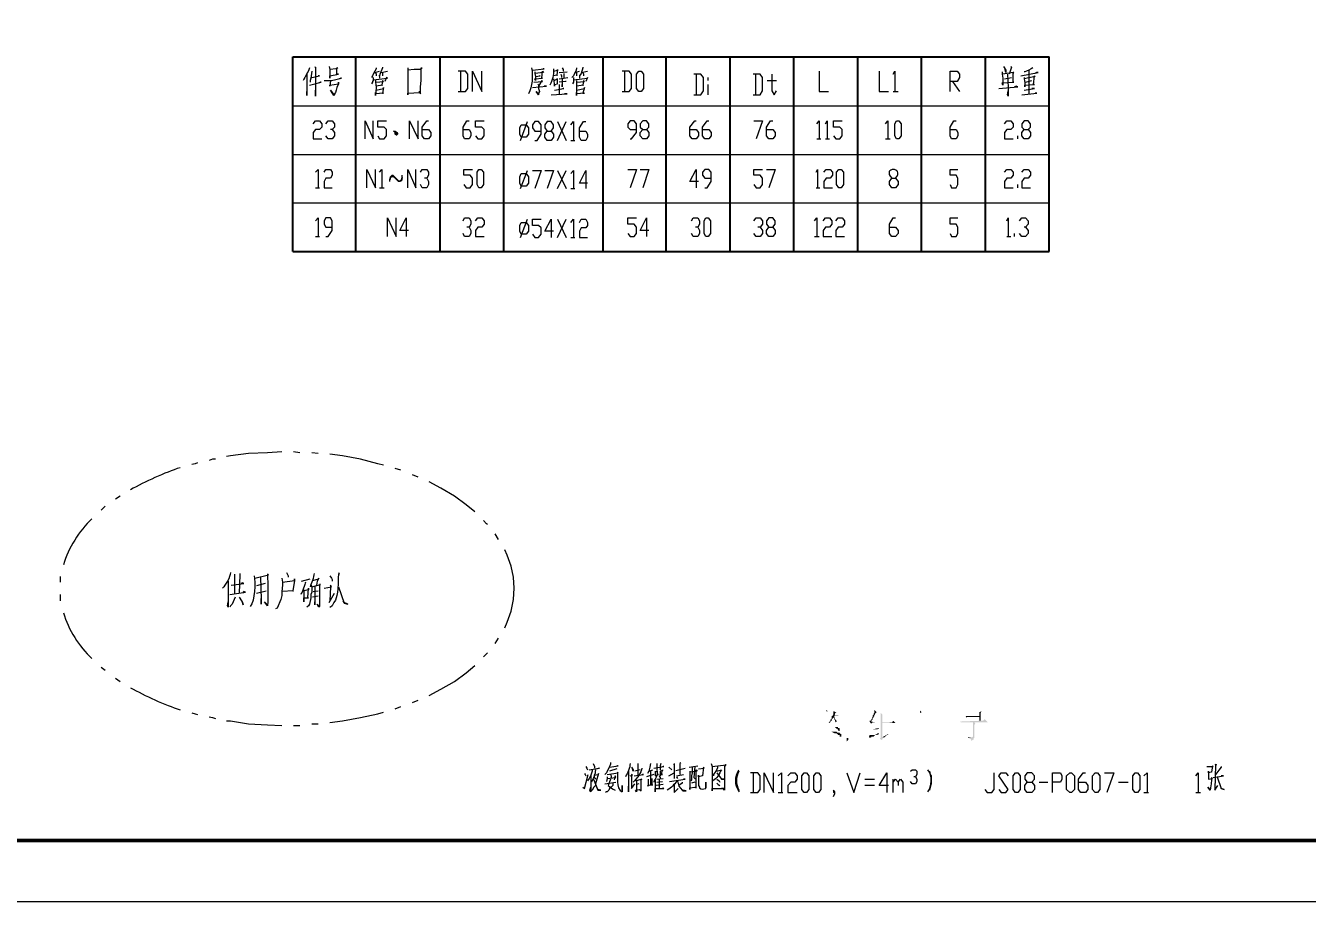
# Model space of a CAD drawing. Header units: millimetres. Extents: x -219 to 948, y -831 to -7.
# Drawn here: x 136.5 to 429.2, y -830.8 to -630.9 of the extents above; entities that cross this region are included whole.
import ezdxf

# ---------------------------------------------------------------- set-up
doc = ezdxf.new("R2010")
doc.units = ezdxf.units.MM
doc.layers.add('1', color=7, linetype='Continuous')

msp = doc.modelspace()

# ---------------------------------------------------------------- hatches: boundary and pattern name
h = msp.add_hatch(color=0)
h.dxf.hatch_style = 2
h.paths.add_polyline_path([(319.36, -787.11), (319.36, -787.47), (319.72, -787.47)])
h = msp.add_hatch(color=0)
h.dxf.hatch_style = 2
h.paths.add_polyline_path([(321.16, -787.47), (320.98, -787.47), (320.98, -787.83), (320.98, -788.01), (320.98, -788.19), (320.8, -788.37), (321.16, -788.37), (321.34, -788.19), (321.34, -788.01), (321.52, -787.83), (321.7, -787.83)])
h = msp.add_hatch(color=0)
h.dxf.hatch_style = 2
h.paths.add_polyline_path([(330.34, -787.11), (330.34, -787.47), (330.34, -787.83), (330.16, -788.01), (330.16, -788.19), (329.98, -788.37), (329.98, -788.55), (329.98, -788.73), (329.8, -788.91), (329.8, -789.09), (329.62, -789.27), (329.62, -789.45), (329.44, -789.63), (329.26, -789.63), (329.26, -789.81), (329.62, -789.81), (329.62, -789.63), (329.8, -789.45), (329.98, -789.27), (329.98, -788.91), (330.16, -788.91), (330.16, -788.73), (330.34, -788.55), (330.34, -788.37), (330.52, -788.19), (330.52, -788.01), (330.88, -787.65)])
h = msp.add_hatch(color=0)
h.dxf.hatch_style = 2
h.paths.add_polyline_path([(340.78, -787.29), (340.78, -787.65), (340.78, -787.83), (341.14, -787.65)])
h = msp.add_hatch(color=0)
h.dxf.hatch_style = 2
h.paths.add_polyline_path([(354.82, -787.47), (354.28, -787.65), (354.28, -788.55), (351.22, -788.55), (354.28, -788.73), (354.28, -789.63), (354.64, -789.63), (354.64, -787.83)])
h = msp.add_hatch(color=0)
h.dxf.hatch_style = 2
h.paths.add_polyline_path([(320.8, -788.37), (320.8, -788.55), (320.62, -788.55), (320.62, -788.73), (320.62, -788.91), (320.62, -789.09), (320.44, -789.27), (320.26, -789.45), (320.26, -789.63), (320.08, -789.81), (320.08, -789.99), (319.9, -789.99), (320.08, -790.17), (320.26, -789.99), (320.26, -789.81), (320.62, -789.63), (320.62, -789.45), (320.62, -789.27), (320.8, -789.09), (320.98, -788.91), (320.98, -788.73), (321.16, -788.73), (321.16, -788.55), (322.6, -788.55)])
h = msp.add_hatch(color=0)
h.dxf.hatch_style = 2
h.paths.add_polyline_path([(321.16, -788.73), (320.98, -788.73), (320.98, -788.91), (321.16, -788.91), (321.16, -789.27), (321.34, -789.45), (321.34, -789.63), (321.52, -789.99), (321.7, -789.81), (321.7, -789.63), (321.52, -789.45), (321.52, -789.27), (321.34, -789.27), (321.34, -789.09), (321.34, -788.91)])
h = msp.add_hatch(color=0)
h.dxf.hatch_style = 2
h.paths.add_polyline_path([(329.26, -789.81), (329.62, -790.35), (329.62, -790.17), (329.98, -789.99), (330.16, -789.99), (330.7, -789.99), (329.62, -789.81)])
h = msp.add_hatch(color=0)
h.dxf.hatch_style = 2
h.paths.add_polyline_path([(331.78, -787.83), (331.78, -788.01), (331.78, -788.55), (331.78, -793.23), (331.78, -793.59), (331.6, -793.59), (331.96, -794.13), (331.96, -793.95), (332.14, -793.95), (332.14, -793.77), (332.32, -793.59), (332.5, -793.59), (332.68, -793.41), (332.14, -793.41), (332.14, -790.17), (335.2, -790.17), (333.58, -789.99), (332.14, -789.99), (332.14, -788.19), (332.68, -788.19), (332.86, -788.19), (333.22, -788.19), (332.14, -788.19)])
h = msp.add_hatch(color=0)
h.dxf.hatch_style = 2
h.paths.add_polyline_path([(334.66, -789.63), (334.3, -789.99), (333.58, -789.99), (335.2, -790.17)])
h = msp.add_hatch(color=0)
h.dxf.hatch_style = 2
h.paths.add_polyline_path([(355.54, -789.27), (355.18, -789.63), (354.28, -789.63), (349.78, -789.81), (350.14, -789.99), (356.26, -789.99)])
h = msp.add_hatch(color=0)
h.dxf.hatch_style = 2
h.paths.add_polyline_path([(351.22, -788.55), (351.4, -788.91), (351.58, -788.73), (354.28, -788.73)])
h = msp.add_hatch(color=0)
h.dxf.hatch_style = 2
h.paths.add_polyline_path([(353.2, -789.99), (352.84, -789.99), (352.84, -791.79), (352.66, -791.79), (352.84, -791.79), (352.84, -793.23), (352.66, -793.41), (352.48, -793.41), (351.76, -793.59), (351.94, -793.59), (352.3, -793.77), (352.48, -793.95), (352.48, -794.13), (352.66, -794.31), (352.66, -794.13), (352.84, -793.95), (353.02, -793.95), (353.02, -793.77), (353.02, -793.59), (353.2, -793.59), (353.2, -790.53), (353.38, -790.35)])
h = msp.add_hatch(color=0)
h.dxf.hatch_style = 2
h.paths.add_polyline_path([(320.62, -792.15), (320.98, -792.33), (321.34, -792.51), (321.52, -792.51), (321.7, -792.51), (321.88, -792.69), (322.06, -792.69), (322.06, -792.87), (322.24, -792.87), (322.42, -792.87), (322.42, -793.05), (322.42, -793.23), (322.78, -793.23), (322.78, -792.69), (322.42, -792.51), (322.42, -792.33), (321.88, -792.33), (321.7, -792.15), (321.16, -792.15), (320.98, -792.15), (320.8, -792.15)])
h = msp.add_hatch(color=0)
h.dxf.hatch_style = 2
h.paths.add_polyline_path([(321.34, -791.07), (321.52, -791.25), (321.7, -791.43), (321.88, -791.43), (321.88, -791.61), (322.06, -791.61), (322.06, -791.79), (322.24, -791.97), (322.42, -791.97), (322.42, -791.79), (322.42, -791.43), (322.24, -791.25), (322.06, -791.25), (322.06, -791.07), (321.7, -791.07)])
h = msp.add_hatch(color=0)
h.dxf.hatch_style = 2
h.paths.add_polyline_path([(331.42, -792.51), (331.06, -792.51), (330.88, -792.69), (330.7, -792.69), (330.52, -792.87), (329.98, -792.87), (329.8, -792.87), (329.26, -792.87), (329.26, -793.05), (329.08, -793.05), (329.26, -793.59), (329.44, -793.59), (329.44, -793.41), (329.62, -793.41), (329.62, -793.23), (329.98, -793.23), (330.16, -793.23), (330.34, -793.05), (330.52, -792.87), (330.7, -792.87), (330.88, -792.87), (331.06, -792.87), (331.06, -792.69), (331.42, -792.69)])
h = msp.add_hatch(color=0)
h.dxf.hatch_style = 2
h.paths.add_polyline_path([(331.42, -791.25), (329.8, -791.61), (331.06, -791.61), (331.24, -791.43), (331.42, -791.43)])
h = msp.add_hatch(color=0)
h.dxf.hatch_style = 2
h.paths.add_polyline_path([(333.4, -792.69), (332.14, -793.41), (332.68, -793.41), (333.22, -792.87), (333.4, -792.87), (333.58, -792.69)])
h = msp.add_hatch(color=0)
h.dxf.hatch_style = 2
h.paths.add_polyline_path([(324.4, -793.59), (324.04, -793.59), (324.04, -794.31), (324.4, -793.95)])
h = msp.add_hatch(color=0)
h.dxf.hatch_style = 2
h.paths.add_polyline_path([(351.76, -793.41), (351.76, -793.59), (352.48, -793.41), (351.94, -793.41)])

# ---------------------------------------------------------------- linework, layer by layer
at = {"layer": '1', "color": 0, "lineweight": 5}
for points in [[(-218.84, -6.99), (-218.84, -830.85), (947.56, -830.85), (947.56, -6.99), (-218.84, -6.99)], [(202.54, -640.23), (202.72, -640.59), (202.72, -640.41), (202.72, -647.07), (202.72, -645.63)], [(205.78, -640.23), (205.96, -640.95), (205.96, -642.93), (205.96, -642.39), (207.94, -642.03), (207.58, -642.03), (207.58, -640.77), (207.58, -640.59), (207.76, -640.59), (207.4, -640.77), (205.96, -640.95)], [(216.58, -640.59), (216.58, -640.77), (216.22, -641.31), (215.86, -642.03), (215.68, -642.39), (215.5, -642.75)], [(218.02, -640.41), (218.02, -640.59), (217.48, -641.85), (217.3, -642.39)], [(223.78, -640.59), (223.78, -641.13), (223.78, -646.71), (223.78, -646.35), (226.48, -646.17), (226.3, -645.99), (226.66, -646.53), (226.66, -644.91), (226.84, -643.47), (226.84, -640.59), (227.02, -640.59), (226.66, -640.95), (225.22, -640.95), (225.22, -640.95), (223.78, -641.13)], [(252.22, -641.13), (254.92, -640.77), (254.74, -640.77), (254.56, -640.95)], [(257.08, -641.31), (257.98, -641.13), (257.98, -640.95), (257.8, -642.21), (257.98, -642.21), (256.9, -642.39)], [(259.06, -640.59), (259.24, -640.95), (259.24, -641.31)], [(262.3, -640.59), (262.3, -640.77), (262.12, -641.31), (261.76, -642.03), (261.58, -642.39), (261.22, -642.75)], [(263.74, -640.41), (263.74, -640.59), (263.38, -641.85), (263.02, -642.39)], [(359.86, -640.23), (360.4, -641.13), (360.4, -641.67), (360.22, -640.95)], [(361.48, -640.23), (361.66, -640.41), (361.66, -640.41), (361.12, -642.03)], [(366.52, -640.59), (366.16, -640.77), (365.62, -641.13), (365.08, -641.31), (364.72, -641.49), (364.54, -641.49)], [(365.62, -641.13), (365.62, -646.53)], [(200.74, -642.03), (200.74, -646.89), (200.74, -645.99)], [(201.28, -644.55), (203.98, -643.83), (203.8, -643.83), (203.44, -644.01)], [(201.82, -641.31), (201.64, -642.93), (201.46, -643.47), (201.46, -643.83)], [(201.82, -642.75), (203.62, -642.39), (203.44, -642.39), (203.26, -642.39)], [(204.7, -643.47), (205.42, -643.47), (206.32, -643.47), (208.66, -642.93), (208.48, -642.93), (208.12, -643.11)], [(206.14, -643.47), (205.96, -644.73), (205.96, -644.55), (207.94, -644.19), (207.94, -643.83), (207.94, -644.19), (207.58, -645.09), (207.4, -645.63), (207.22, -646.17), (207.04, -646.53), (207.04, -646.71), (206.86, -646.89), (206.14, -645.63), (206.86, -646.71)], [(215.86, -642.75), (215.86, -643.47), (215.68, -643.65), (215.68, -643.83), (215.5, -644.19)], [(215.86, -643.29), (219.1, -642.93), (218.92, -642.75), (218.56, -643.65)], [(216.22, -641.67), (217.3, -641.31)], [(216.4, -641.67), (216.58, -642.03), (216.58, -642.39)], [(216.4, -643.47), (216.4, -643.83), (216.58, -645.09), (216.4, -646.89), (216.4, -646.17)], [(216.58, -643.83), (218.2, -643.65), (218.02, -643.47), (217.84, -644.55), (218.02, -644.55), (216.58, -644.73)], [(217.12, -642.21), (217.3, -642.57), (217.3, -642.93)], [(217.66, -641.67), (219.1, -641.31)], [(218.02, -641.67), (218.02, -642.03), (218.02, -642.39)], [(235.3, -645.99), (236.92, -645.99), (237.46, -645.27), (237.46, -642.03), (236.92, -641.31), (235.3, -641.31)], [(235.84, -641.31), (235.84, -645.99)], [(238.54, -645.99), (238.54, -641.31), (240.7, -645.99), (240.7, -641.31)], [(252.58, -643.83), (254.56, -643.65), (254.38, -643.47), (253.66, -644.73)], [(252.76, -641.49), (252.76, -641.85), (252.94, -642.57), (252.94, -643.47), (252.76, -643.11), (254.56, -642.93), (254.38, -642.93), (254.56, -641.31), (254.74, -641.67), (252.76, -641.85)], [(252.94, -642.57), (254.02, -642.39), (254.02, -642.39), (253.84, -642.39)], [(257.08, -643.11), (257.26, -644.73), (257.26, -644.37), (257.98, -644.19), (257.98, -644.19), (257.98, -643.11), (257.98, -643.11), (257.26, -643.47)], [(258.34, -641.67), (260.14, -641.49)], [(258.34, -643.11), (260.32, -642.75)], [(259.96, -643.65), (259.78, -643.65), (258.34, -643.83)], [(258.7, -642.03), (258.88, -642.39), (258.88, -642.75)], [(259.06, -642.93), (259.06, -644.91), (259.06, -644.37)], [(259.42, -641.85), (259.42, -642.75)], [(261.58, -642.75), (261.58, -643.47), (261.58, -643.65), (261.58, -643.83), (261.4, -644.19)], [(261.58, -643.29), (264.82, -642.93), (264.82, -642.75), (264.46, -643.65)], [(261.94, -641.67), (263.02, -641.31)], [(262.3, -641.67), (262.3, -642.03), (262.3, -642.39)], [(262.3, -643.47), (262.3, -643.83), (262.3, -645.09), (262.3, -646.89), (262.3, -646.17)], [(262.3, -643.83), (264.1, -643.65), (263.92, -643.47), (263.74, -644.55), (263.92, -644.55), (262.3, -644.73)], [(263.02, -642.21), (263.02, -642.57), (263.02, -642.93)], [(263.38, -641.67), (264.82, -641.31)], [(263.74, -641.67), (263.92, -642.03), (263.92, -642.39)], [(272.74, -645.99), (274.36, -645.99), (274.9, -645.27), (274.9, -642.03), (274.36, -641.31), (272.74, -641.31)], [(273.28, -641.31), (273.28, -645.99)], [(276.52, -645.99), (275.98, -645.27), (275.98, -642.03), (276.52, -641.31), (277.06, -641.31), (277.6, -642.03), (277.6, -645.27), (277.06, -645.99), (276.52, -645.99)], [(289.12, -646.71), (290.74, -646.71), (291.28, -645.81), (291.28, -642.75), (290.74, -642.03), (289.12, -642.03)], [(289.66, -642.03), (289.66, -646.71)], [(292.36, -643.47), (292.36, -642.75)], [(302.62, -646.71), (304.24, -646.71), (304.78, -645.81), (304.78, -642.75), (304.24, -642.03), (302.62, -642.03)], [(303.16, -642.03), (303.16, -646.71)], [(305.86, -643.47), (308.02, -643.47)], [(306.94, -642.03), (306.94, -645.81), (307.48, -646.71), (308.02, -645.81)], [(317.74, -641.31), (317.74, -645.99), (319.9, -645.99)], [(331.42, -641.31), (331.42, -645.99), (333.58, -645.99)], [(334.66, -642.03), (335.02, -641.31), (335.02, -645.99)], [(347.62, -645.99), (347.62, -641.31), (349.24, -641.31), (349.78, -642.03), (349.78, -642.75), (349.24, -643.65), (347.62, -643.65)], [(348.16, -643.65), (349.78, -645.99)], [(359.5, -641.49), (359.5, -642.03), (359.68, -642.93), (359.68, -644.55), (359.5, -644.01), (362.2, -643.83), (362.02, -643.83), (362.02, -641.85), (362.2, -641.67), (362.02, -641.67), (362.02, -641.67), (359.68, -642.03)], [(360.04, -643.11), (361.66, -642.75)], [(360.76, -642.03), (360.94, -645.09), (360.94, -647.07), (360.76, -646.71), (360.94, -645.81)], [(363.82, -642.39), (367.78, -641.67), (367.42, -641.67), (367.06, -641.85)], [(364.54, -642.75), (364.54, -643.11), (364.72, -644.01), (364.72, -644.91), (364.72, -644.55), (366.88, -644.37), (366.7, -644.37), (366.88, -642.39), (367.06, -642.57), (364.54, -643.11)], [(364.9, -643.83), (366.34, -643.47)], [(216.58, -645.63), (218.2, -645.27), (218.2, -645.09), (218.02, -646.35), (218.2, -646.35), (216.4, -646.53)], [(252.22, -645.09), (255.46, -644.73), (254.92, -644.73)], [(253.48, -644.19), (253.66, -644.55), (253.66, -645.27), (253.84, -645.99), (253.66, -646.35), (253.66, -646.71), (253.12, -645.99), (253.66, -646.71)], [(256.54, -646.71), (260.14, -646.53), (259.6, -646.53)], [(257.26, -645.63), (259.42, -645.27), (259.24, -645.27), (258.88, -645.45)], [(258.34, -644.37), (258.34, -646.71)], [(262.3, -645.63), (264.1, -645.27), (264.1, -645.09), (263.74, -646.35), (264.1, -646.35), (262.3, -646.53)], [(292.36, -646.71), (292.36, -644.37)], [(334.66, -645.99), (335.74, -645.99)], [(358.78, -645.27), (363.1, -644.91), (362.74, -644.73), (362.38, -644.91)], [(364, -646.71), (367.42, -646.35), (367.06, -646.35)], [(364.54, -645.63), (366.88, -645.27), (366.7, -645.27), (366.34, -645.27)], [(197.5, -649.23), (370.3, -649.23)], [(202.18, -653.37), (202.72, -652.65), (203.62, -652.65), (204.16, -653.37), (204.16, -654.09), (203.62, -654.63), (202.72, -654.63), (202.18, -655.35), (202.18, -656.79), (204.16, -656.79)], [(205.06, -653.37), (205.6, -652.65), (206.5, -652.65), (207.04, -653.37), (207.04, -654.09), (206.5, -654.63), (206.14, -654.63)], [(214.06, -656.79), (214.06, -652.65), (215.86, -656.79), (215.86, -652.65)], [(216.94, -656.07), (217.3, -656.79), (218.38, -656.79), (218.92, -656.07), (218.92, -654.63), (218.38, -654.09), (216.94, -654.09), (216.94, -652.65), (218.92, -652.65)], [(224.14, -656.79), (224.14, -652.65), (226.12, -656.79), (226.12, -652.65)], [(227.02, -654.63), (228.46, -654.63), (229, -655.35), (229, -656.07), (228.46, -656.79), (227.56, -656.79), (227.02, -656.07), (227.02, -654.09), (228.1, -652.65), (228.46, -652.65)], [(236.38, -654.63), (237.82, -654.63), (238.18, -655.35), (238.18, -656.07), (237.82, -656.79), (236.74, -656.79), (236.38, -656.07), (236.38, -654.09), (237.28, -652.65), (237.82, -652.65)], [(239.26, -656.07), (239.8, -656.79), (240.7, -656.79), (241.24, -656.07), (241.24, -654.63), (240.7, -654.09), (239.26, -654.09), (239.26, -652.65), (241.24, -652.65)], [(249.52, -657.15), (251.14, -652.83)], [(252.76, -657.15), (253.3, -657.15), (254.2, -655.71), (254.2, -653.55), (253.66, -652.83), (252.76, -652.83), (252.22, -653.55), (252.22, -654.27), (252.76, -654.99), (254.2, -654.99)], [(255.64, -657.15), (255.1, -656.43), (255.1, -655.71), (255.64, -654.99), (256.54, -654.99), (257.08, -654.27), (257.08, -653.55), (256.54, -652.83), (255.64, -652.83), (255.1, -653.55), (255.1, -654.27), (255.64, -654.99)], [(257.98, -657.15), (259.96, -652.83)], [(257.98, -652.83), (259.96, -657.15)], [(261.04, -653.55), (261.58, -652.83), (261.58, -657.15)], [(263.02, -654.99), (264.46, -654.99), (264.82, -655.71), (264.82, -656.43), (264.46, -657.15), (263.38, -657.15), (263.02, -656.43), (263.02, -654.27), (263.92, -652.83), (264.46, -652.83)], [(274.54, -656.79), (274.9, -656.79), (275.98, -655.35), (275.98, -653.37), (275.44, -652.65), (274.54, -652.65), (274, -653.37), (274, -654.09), (274.54, -654.63), (275.98, -654.63)], [(277.42, -656.79), (276.88, -656.07), (276.88, -655.35), (277.42, -654.63), (278.32, -654.63), (278.86, -654.09), (278.86, -653.37), (278.32, -652.65), (277.42, -652.65), (276.88, -653.37), (276.88, -654.09), (277.42, -654.63)], [(288.22, -654.63), (289.66, -654.63), (290.2, -655.35), (290.2, -656.07), (289.66, -656.79), (288.76, -656.79), (288.22, -656.07), (288.22, -654.09), (289.3, -652.65), (289.66, -652.65)], [(291.1, -654.63), (292.54, -654.63), (293.08, -655.35), (293.08, -656.07), (292.54, -656.79), (291.64, -656.79), (291.1, -656.07), (291.1, -654.09), (292.18, -652.65), (292.54, -652.65)], [(302.8, -652.65), (304.78, -652.65), (303.34, -656.79)], [(305.68, -654.63), (307.12, -654.63), (307.66, -655.35), (307.66, -656.07), (307.12, -656.79), (306.22, -656.79), (305.68, -656.07), (305.68, -654.09), (306.58, -652.65), (307.12, -652.65)], [(317.2, -653.37), (317.74, -652.65), (317.74, -656.79)], [(319.18, -653.37), (319.54, -652.65), (319.54, -656.79)], [(320.98, -656.07), (321.52, -656.79), (322.42, -656.79), (322.96, -656.07), (322.96, -654.63), (322.42, -654.09), (320.98, -654.09), (320.98, -652.65), (322.96, -652.65)], [(332.86, -653.37), (333.4, -652.65), (333.4, -656.79)], [(335.38, -656.79), (335.02, -656.07), (335.02, -653.37), (335.38, -652.65), (335.92, -652.65), (336.46, -653.37), (336.46, -656.07), (335.92, -656.79), (335.38, -656.79)], [(347.62, -654.63), (349.06, -654.63), (349.42, -655.35), (349.42, -656.07), (349.06, -656.79), (347.98, -656.79), (347.62, -656.07), (347.62, -654.09), (348.52, -652.65), (349.06, -652.65)], [(360.04, -653.37), (360.58, -652.65), (361.48, -652.65), (362.02, -653.37), (362.02, -654.09), (361.48, -654.63), (360.58, -654.63), (360.04, -655.35), (360.04, -656.79), (362.02, -656.79)], [(364.54, -656.79), (364, -656.07), (364, -655.35), (364.54, -654.63), (365.44, -654.63), (365.98, -654.09), (365.98, -653.37), (365.44, -652.65), (364.54, -652.65), (364, -653.37), (364, -654.09), (364.54, -654.63)], [(206.5, -654.63), (207.04, -655.35), (207.04, -656.07), (206.5, -656.79), (205.6, -656.79), (205.06, -656.07)], [(220.54, -654.99), (220.9, -654.99), (221.08, -655.17), (221.26, -655.35), (221.26, -655.35), (221.26, -655.35), (221.44, -655.53), (221.44, -655.71), (221.26, -655.89), (221.08, -655.89), (220.9, -655.71), (220.9, -655.53), (220.9, -655.35), (220.72, -655.17), (220.54, -654.99), (220.54, -654.99)], [(220.54, -654.99), (220.9, -654.99)], [(220.72, -655.17), (220.72, -654.99)], [(220.9, -655.17), (220.72, -655.17), (221.08, -655.17)], [(220.9, -654.99), (220.9, -655.35)], [(220.9, -655.71), (220.9, -655.17), (220.9, -655.35)], [(220.9, -655.35), (220.9, -655.17)], [(221.26, -655.35), (220.9, -655.35), (221.26, -655.35)], [(221.26, -655.35), (220.9, -655.35)], [(220.9, -655.53), (221.44, -655.53)], [(221.44, -655.71), (220.9, -655.71), (221.26, -655.71)], [(221.26, -655.71), (220.9, -655.71)], [(221.08, -655.89), (221.08, -655.17), (221.08, -655.89)], [(221.26, -655.35), (221.26, -655.71)], [(221.26, -655.89), (221.26, -655.35)], [(221.26, -655.35), (221.26, -655.89)], [(249.7, -656.43), (249.34, -655.71), (249.34, -654.27), (249.7, -653.55), (250.78, -653.55), (251.32, -654.27), (251.32, -655.71), (250.78, -656.43), (249.7, -656.43)], [(256.54, -654.99), (257.08, -655.71), (257.08, -656.43), (256.54, -657.15), (255.64, -657.15)], [(278.32, -654.63), (278.86, -655.35), (278.86, -656.07), (278.32, -656.79), (277.42, -656.79)], [(365.44, -654.63), (365.98, -655.35), (365.98, -656.07), (365.44, -656.79), (364.54, -656.79)], [(221.08, -655.89), (221.26, -655.89)], [(261.04, -657.15), (261.94, -657.15)], [(317.2, -656.79), (318.1, -656.79)], [(319.18, -656.79), (320.08, -656.79)], [(332.86, -656.79), (333.94, -656.79)], [(363.1, -656.79), (363.1, -656.07)], [(197.5, -660.39), (370.3, -660.39)], [(202.72, -664.35), (203.26, -663.81), (203.26, -667.95)], [(204.7, -664.35), (205.06, -663.81), (206.14, -663.81), (206.5, -664.35), (206.5, -665.07), (206.14, -665.79), (205.06, -665.79), (204.7, -666.51), (204.7, -667.95), (206.5, -667.95)], [(214.42, -667.95), (214.42, -663.81), (216.4, -667.95), (216.4, -663.81)], [(217.3, -664.35), (217.84, -663.81), (217.84, -667.95)], [(223.78, -667.95), (223.78, -663.81), (225.58, -667.95), (225.58, -663.81)], [(226.66, -664.35), (227.02, -663.81), (228.1, -663.81), (228.46, -664.35), (228.46, -665.07), (228.1, -665.79), (227.56, -665.79)], [(236.56, -667.23), (237.1, -667.95), (238, -667.95), (238.54, -667.23), (238.54, -665.79), (238, -665.07), (236.56, -665.07), (236.56, -663.81), (238.54, -663.81)], [(239.98, -667.95), (239.62, -667.23), (239.62, -664.35), (239.98, -663.81), (240.52, -663.81), (241.06, -664.35), (241.06, -667.23), (240.52, -667.95), (239.98, -667.95)], [(249.52, -668.13), (251.14, -663.99)], [(252.22, -663.99), (254.2, -663.99), (252.76, -668.13)], [(255.1, -663.99), (257.08, -663.99), (255.64, -668.13)], [(257.98, -668.13), (259.96, -663.99)], [(257.98, -663.99), (259.96, -668.13)], [(261.04, -664.71), (261.58, -663.99), (261.58, -668.13)], [(264.82, -666.87), (263.02, -666.87), (264.46, -663.99), (264.46, -668.13)], [(274, -663.81), (275.98, -663.81), (274.54, -667.95)], [(276.88, -663.81), (278.86, -663.81), (277.42, -667.95)], [(290.2, -666.51), (288.22, -666.51), (289.66, -663.81), (289.66, -667.95)], [(291.64, -667.95), (292.18, -667.95), (293.08, -666.51), (293.08, -664.35), (292.54, -663.81), (291.64, -663.81), (291.1, -664.35), (291.1, -665.07), (291.64, -665.79), (293.08, -665.79)], [(302.8, -667.23), (303.34, -667.95), (304.24, -667.95), (304.78, -667.23), (304.78, -665.79), (304.24, -665.07), (302.8, -665.07), (302.8, -663.81), (304.78, -663.81)], [(305.68, -663.81), (307.66, -663.81), (306.22, -667.95)], [(317.02, -664.35), (317.38, -663.81), (317.38, -667.95)], [(318.82, -664.35), (319.36, -663.81), (320.26, -663.81), (320.8, -664.35), (320.8, -665.07), (320.26, -665.79), (319.36, -665.79), (318.82, -666.51), (318.82, -667.95), (320.8, -667.95)], [(322.24, -667.95), (321.7, -667.23), (321.7, -664.35), (322.24, -663.81), (322.78, -663.81), (323.32, -664.35), (323.32, -667.23), (322.78, -667.95), (322.24, -667.95)], [(347.62, -667.23), (347.98, -667.95), (349.06, -667.95), (349.42, -667.23), (349.42, -665.79), (349.06, -665.07), (347.62, -665.07), (347.62, -663.81), (349.42, -663.81)], [(360.04, -664.35), (360.58, -663.81), (361.48, -663.81), (362.02, -664.35), (362.02, -665.07), (361.48, -665.79), (360.58, -665.79), (360.04, -666.51), (360.04, -667.95), (362.02, -667.95)], [(364, -664.35), (364.54, -663.81), (365.44, -663.81), (365.98, -664.35), (365.98, -665.07), (365.44, -665.79), (364.54, -665.79), (364, -666.51), (364, -667.95), (365.98, -667.95)], [(219.64, -666.51), (219.64, -666.15), (219.82, -665.43), (220.18, -665.07), (220.36, -665.07), (220.72, -665.43), (221.62, -666.33), (221.98, -666.33), (222.34, -666.15), (222.52, -665.61), (222.52, -665.07)], [(222.52, -665.61), (222.34, -666.33), (221.98, -666.51), (221.62, -666.51), (220.72, -665.61), (220.36, -665.43), (220.18, -665.43), (219.82, -665.61), (219.64, -666.15)], [(228.1, -665.79), (228.46, -666.51), (228.46, -667.23), (228.1, -667.95), (227.02, -667.95), (226.66, -667.23)], [(249.7, -667.59), (249.34, -666.87), (249.34, -665.43), (249.7, -664.71), (250.78, -664.71), (251.32, -665.43), (251.32, -666.87), (250.78, -667.59), (249.7, -667.59)], [(335.2, -665.79), (335.74, -666.51), (335.74, -667.23), (335.2, -667.95), (334.3, -667.95)], [(363.1, -667.95), (363.1, -667.23)], [(202.72, -667.95), (203.62, -667.95)], [(217.3, -667.95), (218.38, -667.95)], [(261.04, -668.13), (261.94, -668.13)], [(317.02, -667.95), (317.92, -667.95)], [(197.5, -671.37), (370.3, -671.37)], [(202.72, -675.51), (203.26, -674.79), (203.26, -679.11)], [(205.06, -679.11), (205.6, -679.11), (206.5, -677.67), (206.5, -675.51), (206.14, -674.79), (205.06, -674.79), (204.7, -675.51), (204.7, -676.23), (205.06, -676.95), (206.5, -676.95)], [(219.1, -679.11), (219.1, -674.79), (221.08, -679.11), (221.08, -674.79)], [(223.96, -677.67), (221.98, -677.67), (223.42, -674.79), (223.42, -679.11)], [(236.38, -675.51), (236.74, -674.79), (237.82, -674.79), (238.18, -675.51), (238.18, -676.23), (237.82, -676.95), (237.28, -676.95)], [(239.26, -675.51), (239.8, -674.79), (240.7, -674.79), (241.24, -675.51), (241.24, -676.23), (240.7, -676.95), (239.8, -676.95), (239.26, -677.67), (239.26, -679.11), (241.24, -679.11)], [(249.7, -678.57), (249.34, -677.85), (249.34, -676.59), (249.7, -675.87), (250.78, -675.87), (251.32, -676.59), (251.32, -677.85), (250.78, -678.57), (249.7, -678.57)], [(249.52, -679.29), (251.14, -675.15)], [(252.22, -678.57), (252.76, -679.29), (253.66, -679.29), (254.2, -678.57), (254.2, -677.13), (253.66, -676.59), (252.22, -676.59), (252.22, -675.15), (254.2, -675.15)], [(257.08, -677.85), (255.1, -677.85), (256.54, -675.15), (256.54, -679.29)], [(257.98, -679.29), (259.96, -675.15)], [(257.98, -675.15), (259.96, -679.29)], [(261.04, -675.87), (261.58, -675.15), (261.58, -679.29)], [(263.02, -675.87), (263.38, -675.15), (264.46, -675.15), (264.82, -675.87), (264.82, -676.59), (264.46, -677.13), (263.38, -677.13), (263.02, -677.85), (263.02, -679.29), (264.82, -679.29)], [(274, -678.39), (274.54, -679.11), (275.44, -679.11), (275.98, -678.39), (275.98, -676.95), (275.44, -676.23), (274, -676.23), (274, -674.79), (275.98, -674.79)], [(278.86, -677.67), (276.88, -677.67), (278.32, -674.79), (278.32, -679.11)], [(288.58, -675.51), (288.94, -674.79), (290.02, -674.79), (290.38, -675.51), (290.38, -676.23), (290.02, -676.95), (289.48, -676.95)], [(291.82, -679.11), (291.46, -678.39), (291.46, -675.51), (291.82, -674.79), (292.36, -674.79), (292.9, -675.51), (292.9, -678.39), (292.36, -679.11), (291.82, -679.11)], [(302.8, -675.51), (303.34, -674.79), (304.24, -674.79), (304.78, -675.51), (304.78, -676.23), (304.24, -676.95), (303.7, -676.95)], [(306.22, -679.11), (305.68, -678.39), (305.68, -677.67), (306.22, -676.95), (307.12, -676.95), (307.66, -676.23), (307.66, -675.51), (307.12, -674.79), (306.22, -674.79), (305.68, -675.51), (305.68, -676.23), (306.22, -676.95)], [(316.66, -675.51), (317.2, -674.79), (317.2, -679.11)], [(318.64, -675.51), (319.18, -674.79), (320.08, -674.79), (320.62, -675.51), (320.62, -676.23), (320.08, -676.95), (319.18, -676.95), (318.64, -677.67), (318.64, -679.11), (320.62, -679.11)], [(321.52, -675.51), (322.06, -674.79), (322.96, -674.79), (323.5, -675.51), (323.5, -676.23), (322.96, -676.95), (322.06, -676.95), (321.52, -677.67), (321.52, -679.11), (323.5, -679.11)], [(333.76, -676.95), (335.2, -676.95), (335.74, -677.67), (335.74, -678.39), (335.2, -679.11), (334.3, -679.11), (333.76, -678.39), (333.76, -676.23), (334.66, -674.79), (335.2, -674.79)], [(347.62, -678.39), (347.98, -679.11), (349.06, -679.11), (349.42, -678.39), (349.42, -676.95), (349.06, -676.23), (347.62, -676.23), (347.62, -674.79), (349.42, -674.79)], [(360.58, -675.51), (360.94, -674.79), (360.94, -679.11)], [(363.46, -675.51), (364, -674.79), (364.9, -674.79), (365.44, -675.51), (365.44, -676.23), (364.9, -676.95), (364.54, -676.95)], [(202.72, -679.11), (203.62, -679.11)], [(237.82, -676.95), (238.18, -677.67), (238.18, -678.39), (237.82, -679.11), (236.74, -679.11), (236.38, -678.39)], [(290.02, -676.95), (290.38, -677.67), (290.38, -678.39), (290.02, -679.11), (288.94, -679.11), (288.58, -678.39)], [(304.24, -676.95), (304.78, -677.67), (304.78, -678.39), (304.24, -679.11), (303.34, -679.11), (302.8, -678.39)], [(307.12, -676.95), (307.66, -677.67), (307.66, -678.39), (307.12, -679.11), (306.22, -679.11)], [(316.66, -679.11), (317.74, -679.11)], [(360.58, -679.11), (361.48, -679.11)], [(362.38, -679.11), (362.38, -678.39)], [(364.9, -676.95), (365.44, -677.67), (365.44, -678.39), (364.9, -679.11), (364, -679.11), (363.46, -678.39)], [(261.04, -679.29), (261.94, -679.29)], [(194.98, -728.25), (191.74, -728.43), (187.42, -728.61), (183.28, -729.15), (182.38, -729.33)], [(199.12, -728.43), (197.68, -728.25)], [(203.26, -728.61), (201.82, -728.43)], [(218.2, -731.31), (216.94, -730.95), (212.98, -729.87), (208.84, -729.15), (205.96, -728.79)], [(175.72, -730.77), (175.18, -730.95), (174.46, -731.13)], [(179.86, -729.87), (179.14, -729.87), (178.42, -730.23)], [(222.16, -732.39), (220.9, -732.03)], [(226.12, -734.01), (224.86, -733.47)], [(239.08, -741.93), (237.1, -740.31), (234.4, -738.33), (231.34, -736.53), (228.64, -735.09)], [(154.66, -740.67), (153.76, -741.57)], [(158.08, -738.33), (157, -739.05)], [(241.96, -744.81), (241.78, -744.63), (241.06, -743.91)], [(244.48, -748.23), (243.76, -746.97)], [(248.08, -759.39), (247.9, -756.87), (247.36, -754.35), (246.46, -751.83), (245.92, -750.57)], [(144.4, -756.69), (144.4, -756.87), (144.4, -757.95)], [(182.74, -757.77), (182.74, -763.71), (182.56, -763.35), (182.74, -762.45)], [(183.46, -758.67), (186.34, -758.31), (185.98, -758.13), (185.62, -758.31)], [(184.18, -756.15), (184.18, -760.47)], [(185.44, -755.97), (185.44, -756.33), (185.26, -760.47)], [(190.12, -756.87), (190.3, -761.91), (190.3, -762.99), (190.3, -761.73)], [(194.98, -757.05), (195.16, -757.95), (195.16, -758.67), (194.98, -760.11), (194.98, -761.01), (194.8, -761.91), (193.9, -763.89), (193.54, -764.07)], [(195.16, -757.95), (197.86, -757.59), (197.86, -757.23), (197.86, -757.59), (197.86, -757.59), (197.5, -759.93), (197.68, -759.93), (194.98, -760.11)], [(196.06, -755.79), (196.42, -756.51), (196.42, -756.87)], [(199.48, -757.77), (201.46, -757.23)], [(202, -757.59), (203.44, -757.23), (203.44, -757.05), (203.08, -757.77), (202.9, -758.67)], [(205.96, -756.51), (206.32, -757.05), (206.5, -757.41), (206.5, -757.77)], [(144.4, -760.83), (144.4, -761.91), (144.4, -762.27)], [(183.1, -760.83), (186.7, -760.29), (186.34, -760.11), (185.98, -760.47)], [(191.2, -758.31), (189.22, -758.85)], [(189.22, -760.47), (191.38, -759.93)], [(200.02, -759.75), (200.02, -762.45), (200.02, -761.55), (201.1, -761.55), (200.92, -761.55), (201.1, -759.39), (201.1, -759.75), (200.02, -759.93)], [(201.64, -758.67), (201.82, -759.03), (201.82, -760.29), (201.64, -760.83), (201.64, -761.55), (201.28, -762.99), (201.1, -763.35), (200.74, -763.71)], [(201.82, -759.03), (203.8, -758.49), (203.62, -758.49), (203.62, -758.67), (203.62, -763.17), (203.62, -763.53), (203.44, -763.71), (203.08, -762.99), (203.62, -763.53)], [(203.26, -761.19), (202, -761.37)], [(202.18, -760.11), (203.26, -759.93)], [(202.54, -758.85), (202.54, -763.17), (202.54, -762.81), (202.54, -762.45)], [(204.7, -759.39), (206.32, -759.03), (206.14, -758.67), (206.14, -759.03), (205.96, -762.27)], [(205.78, -762.63), (207.04, -760.47)], [(207.94, -759.03), (209.2, -762.81), (210.1, -762.99), (209.2, -762.63), (209.02, -762.27)], [(245.92, -768.39), (246.46, -767.13), (247.36, -764.61), (247.9, -761.91), (248.08, -759.39)], [(184.36, -761.37), (183.64, -762.99), (183.28, -763.35), (183.1, -763.71)], [(185.26, -761.37), (185.8, -762.27), (185.98, -762.63), (186.16, -763.17), (185.98, -762.63)], [(243.76, -771.99), (244.48, -770.73)], [(241.06, -775.05), (241.78, -774.33), (241.96, -774.15)], [(153.76, -777.39), (154.66, -778.11)], [(228.64, -783.87), (231.34, -782.43), (234.4, -780.63), (237.1, -778.65), (239.08, -777.03)], [(157, -779.91), (158.08, -780.63), (158.08, -780.63)], [(220.9, -786.93), (222.16, -786.39)], [(224.86, -785.49), (226.12, -784.95)], [(174.46, -787.83), (175.18, -788.01), (175.72, -788.19)], [(178.42, -788.73), (179.14, -788.91), (179.86, -789.09)], [(182.38, -789.63), (183.28, -789.63), (187.42, -790.35), (191.74, -790.53), (194.98, -790.71)], [(201.82, -790.35), (203.26, -790.35)], [(205.96, -789.99), (208.84, -789.63), (212.98, -788.91), (216.94, -788.01), (218.2, -787.65)], [(197.68, -790.71), (199.12, -790.71)], [(270.04, -799.17), (270.04, -799.53), (269.68, -800.43), (269.32, -801.15), (269.14, -801.51), (268.78, -801.87)], [(285.88, -799.17), (286.06, -799.35), (285.88, -799.35), (285.88, -801.87)], [(263.74, -804.75), (264.1, -805.11), (265, -801.87)], [(264.1, -801.69), (264.28, -801.87), (264.46, -802.23), (264.46, -802.23)], [(264.46, -800.07), (264.64, -800.43), (264.82, -800.79)], [(265.9, -800.79), (265.9, -801.15), (265.54, -802.05), (265.18, -802.77), (264.82, -803.31)], [(265.18, -800.79), (267.52, -800.43), (266.98, -800.61)], [(265.54, -802.05), (265.54, -805.83), (265.36, -805.47), (265.54, -804.75)], [(266.26, -802.05), (267.34, -801.87), (267.34, -801.69), (267.16, -802.23), (266.98, -802.95), (266.8, -803.49), (266.62, -804.03), (266.62, -804.39), (266.26, -804.75), (265.9, -805.47), (265.54, -805.65)], [(266.08, -799.35), (266.44, -800.07), (266.44, -800.43)], [(269.86, -800.25), (271.84, -799.89), (271.66, -799.89), (271.3, -800.07)], [(271.48, -800.61), (269.86, -801.15)], [(270.04, -801.87), (270.22, -802.23), (270.22, -802.59)], [(274.18, -800.97), (274.18, -805.83), (274.18, -805.29), (274.18, -804.57)], [(274.54, -802.23), (275.08, -802.05), (274.9, -801.87), (274.9, -804.93), (274.9, -805.11), (275.62, -804.03)], [(274.9, -800.25), (275.26, -800.79), (275.26, -801.15), (275.08, -800.61)], [(275.44, -802.23), (277.6, -801.87), (277.42, -801.87), (277.24, -802.05)], [(276.88, -800.79), (275.62, -801.15)], [(276.34, -799.35), (276.34, -802.23)], [(279.94, -801.87), (278.32, -802.41)], [(279.22, -799.35), (279.04, -800.25), (278.86, -801.15), (278.5, -801.69)], [(278.86, -801.15), (279.76, -800.79)], [(279.22, -801.15), (279.22, -804.39)], [(279.94, -800.43), (282.28, -800.07), (282.1, -800.07), (281.74, -800.25)], [(280.3, -801.15), (280.3, -802.23), (280.3, -802.23), (281.02, -801.87), (280.84, -801.87), (280.84, -801.15), (280.84, -801.15), (280.3, -801.33)], [(280.66, -799.35), (280.66, -800.97)], [(281.56, -799.35), (281.38, -799.89), (281.38, -800.79)], [(281.38, -801.15), (281.38, -802.23), (281.38, -801.87), (281.92, -801.87), (281.74, -801.87), (281.92, -800.79), (281.92, -800.97), (281.38, -801.15)], [(283.36, -800.25), (284.08, -800.79)], [(283.36, -802.23), (284.62, -801.51)], [(284.62, -799.35), (284.62, -799.71), (284.62, -799.53), (284.62, -802.77)], [(284.98, -800.97), (287.14, -800.43)], [(285.16, -802.23), (286.78, -801.87)], [(288.04, -800.25), (290.02, -799.89)], [(288.22, -801.15), (288.22, -801.33), (288.22, -805.29), (288.22, -804.93), (289.3, -804.75), (289.66, -804.93), (289.66, -803.31), (289.66, -800.79), (289.84, -801.15), (288.22, -801.33)], [(288.76, -800.07), (288.76, -801.51), (288.58, -802.23), (288.58, -802.59), (288.58, -803.13), (288.4, -803.31)], [(289.3, -800.07), (289.12, -802.59), (289.3, -802.77), (289.48, -802.77)], [(293.08, -799.35), (293.26, -800.07), (293.26, -805.65), (293.26, -805.11), (295.96, -805.11), (295.42, -805.11)], [(293.26, -800.07), (296.5, -799.71), (296.32, -799.71), (296.14, -800.07), (296.14, -805.47), (295.78, -805.11)], [(294.52, -800.07), (294.52, -800.43), (294.16, -801.15), (293.62, -801.87), (293.62, -802.23)], [(294.34, -801.51), (295.42, -802.95), (295.96, -802.95), (295.42, -802.95), (295.42, -802.77)], [(302.08, -806.01), (303.7, -806.01), (304.24, -805.29), (304.24, -802.23), (303.7, -801.51), (302.08, -801.51)], [(302.62, -801.51), (302.62, -806.01)], [(305.14, -806.01), (305.14, -801.51), (307.3, -806.01), (307.3, -801.51)], [(308.38, -802.23), (309.1, -801.51), (309.1, -806.01)], [(310.54, -802.23), (311.26, -801.51), (312.16, -801.51), (312.7, -802.23), (312.7, -802.95), (312.16, -803.67), (311.26, -803.67), (310.54, -804.39), (310.54, -806.01), (312.7, -806.01)], [(314.32, -806.01), (313.78, -805.29), (313.78, -802.23), (314.32, -801.51), (314.86, -801.51), (315.4, -802.23), (315.4, -805.29), (314.86, -806.01), (314.32, -806.01)], [(317.02, -806.01), (316.48, -805.29), (316.48, -802.23), (317.02, -801.51), (317.56, -801.51), (318.1, -802.23), (318.1, -805.29), (317.56, -806.01), (317.02, -806.01)], [(324.04, -801.51), (325.66, -806.01), (327.1, -801.51)], [(333.58, -804.39), (331.42, -804.39), (333.22, -801.51), (333.22, -806.01)], [(338.62, -801.15), (338.98, -800.79), (339.7, -800.79), (340.06, -801.15), (340.06, -801.87), (339.7, -802.41), (339.34, -802.41)], [(342.94, -801.15), (343.12, -801.87), (343.3, -802.23), (343.3, -804.03), (343.12, -804.75), (342.94, -805.47)], [(355.54, -805.29), (356.08, -806.01), (357.16, -806.01), (357.7, -805.29), (357.7, -801.51)], [(358.78, -805.29), (359.32, -806.01), (360.4, -806.01), (360.94, -805.29), (358.78, -802.23), (359.32, -801.51), (360.4, -801.51), (360.94, -802.23)], [(362.56, -806.01), (362.02, -805.29), (362.02, -802.23), (362.56, -801.51), (363.1, -801.51), (363.64, -802.23), (363.64, -805.29), (363.1, -806.01), (362.56, -806.01)], [(365.26, -806.01), (364.72, -805.29), (364.72, -804.39), (365.26, -803.67), (366.34, -803.67), (366.88, -802.95), (366.88, -802.23), (366.34, -801.51), (365.26, -801.51), (364.72, -802.23), (364.72, -802.95), (365.26, -803.67)], [(371.02, -806.01), (371.02, -801.51), (372.82, -801.51), (373.18, -802.23), (373.18, -802.95), (372.82, -803.67), (371.02, -803.67)], [(374.98, -806.01), (374.26, -805.29), (374.26, -802.23), (374.98, -801.51), (375.34, -801.51), (376.06, -802.23), (376.06, -805.29), (375.34, -806.01), (374.98, -806.01)], [(376.96, -803.67), (378.58, -803.67), (379.12, -804.39), (379.12, -805.29), (378.58, -806.01), (377.5, -806.01), (376.96, -805.29), (376.96, -802.95), (378.04, -801.51), (378.58, -801.51)], [(380.74, -806.01), (380.2, -805.29), (380.2, -802.23), (380.74, -801.51), (381.28, -801.51), (381.82, -802.23), (381.82, -805.29), (381.28, -806.01), (380.74, -806.01)], [(382.9, -801.51), (385.06, -801.51), (383.44, -806.01)], [(389.92, -806.01), (389.38, -805.29), (389.38, -802.23), (389.92, -801.51), (390.46, -801.51), (391, -802.23), (391, -805.29), (390.46, -806.01), (389.92, -806.01)], [(391.9, -802.23), (392.62, -801.51), (392.62, -806.01)], [(403.78, -802.23), (404.32, -801.51), (404.32, -806.01)], [(408.1, -799.53), (408.46, -799.71), (408.28, -799.71), (408.1, -805.29), (408.1, -805.47), (408.82, -804.39)], [(409.54, -800.07), (409.54, -800.25), (408.28, -801.87)], [(266.08, -802.95), (266.26, -803.13), (267.16, -805.47), (267.88, -805.47), (267.16, -805.29), (266.98, -804.75)], [(266.26, -802.41), (266.62, -802.95)], [(268.78, -804.03), (271.3, -803.67)], [(270.58, -803.85), (270.58, -804.39), (270.22, -804.75), (269.86, -805.11), (269.68, -805.47), (269.32, -805.83), (269.14, -805.83), (268.96, -806.01)], [(269.32, -802.41), (269.32, -802.77), (269.14, -803.49)], [(269.32, -802.77), (271.3, -802.59), (271.12, -802.23), (270.94, -803.13)], [(275.8, -802.95), (275.98, -803.49), (275.98, -805.83), (275.8, -805.47), (276.7, -805.29), (277.06, -805.65), (277.06, -802.95), (277.24, -802.95), (275.98, -803.31)], [(276.52, -804.03), (275.98, -804.21)], [(278.68, -802.95), (278.68, -804.57), (278.5, -804.39), (279.58, -804.21), (279.58, -804.39), (279.58, -803.49), (279.58, -802.77)], [(280.66, -802.23), (280.3, -802.95), (279.94, -803.49), (279.94, -803.67)], [(280.3, -803.13), (280.3, -805.83), (280.3, -805.47), (280.3, -805.11)], [(282.1, -804.21), (280.48, -804.39)], [(280.48, -805.11), (282.28, -805.11), (282.1, -804.93), (281.92, -805.11)], [(280.66, -802.95), (282.1, -802.77)], [(280.66, -803.67), (281.92, -803.49)], [(281.2, -802.23), (281.38, -802.59), (281.38, -802.77)], [(281.2, -802.95), (281.2, -805.11)], [(283.54, -803.49), (287.14, -802.95), (286.96, -802.95), (286.78, -802.95)], [(284.62, -804.21), (284.62, -806.01), (285.52, -805.11)], [(285.16, -802.41), (285.34, -802.77)], [(285.34, -803.31), (285.7, -804.57), (286.42, -805.47), (286.6, -805.65), (287.32, -805.65), (286.6, -805.47), (286.42, -805.47)], [(286.42, -803.67), (286.42, -803.85), (285.7, -804.39)], [(289.3, -803.67), (288.58, -803.85)], [(294.34, -802.95), (294.88, -803.31), (295.06, -803.67)], [(294.34, -803.85), (294.7, -804.21), (295.06, -804.39)], [(328.18, -802.95), (330.34, -802.95)], [(330.34, -804.39), (328.18, -804.39)], [(334.66, -806.01), (334.66, -802.95)], [(334.66, -803.67), (335.2, -802.95), (335.74, -803.67), (335.74, -804.39)], [(335.74, -803.67), (336.28, -802.95), (336.82, -803.67), (336.82, -806.01)], [(339.7, -802.41), (340.06, -802.95), (340.06, -803.49), (339.7, -804.03), (338.98, -804.03), (338.62, -803.49)], [(366.34, -803.67), (366.88, -804.39), (366.88, -805.29), (366.34, -806.01), (365.26, -806.01)], [(367.96, -803.67), (369.94, -803.67)], [(386.14, -803.67), (388.3, -803.67)], [(407.74, -802.59), (410.08, -802.23), (409.54, -802.23)], [(408.64, -802.41), (409.54, -805.11), (410.26, -805.29), (409.54, -805.11), (409.54, -804.75)], [(308.38, -806.01), (309.46, -806.01)], [(320.98, -806.91), (321.34, -806.19), (321.34, -805.83), (320.98, -805.47), (320.98, -805.83), (320.98, -806.01), (321.34, -805.83)], [(391.9, -806.01), (392.98, -806.01)], [(403.78, -806.01), (404.86, -806.01)]]:
    msp.add_lwpolyline(points, dxfattribs=at)
at = {"layer": '1', "color": 0, "lineweight": 50}
msp.add_lwpolyline([(-184.1, -20.67), (-184.1, -816.99), (933.7, -816.99), (933.7, -20.67), (-184.1, -20.67)], dxfattribs=at)
at = {"layer": '1', "color": 0, "lineweight": 25}
for points in [[(197.5, -638.07), (370.3, -638.07)], [(197.5, -682.53), (197.5, -638.07)], [(211.9, -682.53), (211.9, -638.07)], [(231.16, -682.53), (231.16, -638.07)], [(245.74, -682.53), (245.74, -638.07)], [(268.42, -682.53), (268.42, -638.07)], [(282.82, -682.53), (282.82, -638.07)], [(297.4, -682.53), (297.4, -638.07)], [(311.98, -682.53), (311.98, -638.07)], [(326.56, -682.53), (326.56, -638.07)], [(341.14, -682.53), (341.14, -638.07)], [(355.72, -682.53), (355.72, -638.07)], [(370.3, -682.53), (370.3, -638.07)], [(197.5, -682.53), (370.3, -682.53)]]:
    msp.add_lwpolyline(points, dxfattribs=at)
at = {"layer": '1', "color": 0, "lineweight": 5}
for points in [[(201.28, -640.59), (200.92, -641.67), (200.38, -642.57), (199.84, -643.47)], [(252.04, -640.59), (252.4, -642.57), (252.22, -644.73), (251.32, -646.53)], [(257.08, -640.77), (257.08, -642.39), (256.9, -643.29), (256.18, -644.55)], [(171.76, -731.85), (168.34, -732.93), (163.66, -735.09), (160.42, -736.89)], [(151.6, -743.55), (148.72, -746.25), (146.2, -750.21), (145.12, -753.99)], [(183.28, -755.79), (183.28, -756.87), (182.02, -758.67), (181.48, -759.39)], [(188.68, -756.51), (189.04, -757.95), (188.86, -762.27), (187.78, -763.53)], [(200.38, -757.95), (200.38, -758.49), (199.66, -760.29), (199.3, -760.83)], [(202.36, -755.97), (202.36, -756.87), (201.64, -758.31), (201.46, -759.03)], [(145.12, -764.97), (146.2, -768.75), (148.72, -772.71), (151.6, -775.41)], [(160.42, -782.07), (163.66, -783.87), (168.34, -786.03), (171.76, -787.11)], [(266.62, -800.79), (266.62, -801.87), (266.08, -802.77), (265.72, -803.67)], [(274.54, -799.35), (274.54, -800.43), (274, -801.51), (273.46, -802.41)], [(277.24, -800.43), (277.24, -801.51), (275.98, -802.77), (275.26, -803.67)], [(299.56, -805.83), (298.3, -804.39), (298.48, -802.41), (299.38, -800.79)], [(299.38, -801.15), (298.66, -802.59), (298.66, -804.03), (299.38, -805.47)], [(342.58, -805.83), (343.48, -804.75), (343.66, -802.05), (342.58, -800.79)], [(285.34, -803.31), (284.44, -804.39), (284.08, -804.75), (283, -805.47)]]:
    msp.add_open_spline(points, degree=3, dxfattribs=at)
for points, knots in [([(334.3, -667.95), (334.3, -667.95), (333.76, -667.23), (333.76, -667.23), (333.76, -667.23), (333.76, -666.51), (333.76, -666.51), (333.76, -666.51), (334.3, -665.79), (334.3, -665.79), (334.3, -665.79), (335.2, -665.79), (335.2, -665.79), (337.36, -663.09), (331.96, -663.09), (334.3, -665.79)], [0, 0, 0, 0, 1, 1, 1, 2, 2, 2, 3, 3, 3, 4, 4, 4, 5, 5, 5, 5]), ([(188.86, -757.05), (188.86, -757.05), (191.92, -756.33), (191.92, -756.33), (191.92, -756.33), (191.74, -756.15), (191.74, -756.15), (191.74, -758.67), (191.92, -761.01), (191.74, -763.35), (191.74, -763.35), (191.02, -762.45), (191.02, -762.45), (191.02, -762.45), (191.74, -763.17), (191.74, -763.17)], [0, 0, 0, 0, 1, 1, 1, 2, 2, 2, 3, 3, 3, 4, 4, 4, 5, 5, 5, 5]), ([(207.94, -755.79), (207.94, -755.79), (208.12, -756.15), (208.12, -756.15), (208.12, -756.15), (207.94, -756.15), (207.94, -756.15), (207.76, -758.67), (207.94, -758.67), (207.58, -761.01), (207.58, -761.01), (207.4, -761.55), (207.4, -761.55), (207.4, -761.55), (207.22, -762.09), (207.22, -762.09), (207.22, -762.09), (206.86, -762.63), (206.86, -762.63), (206.86, -762.63), (206.5, -763.35), (206.5, -763.35), (206.5, -763.35), (206.14, -763.71), (206.14, -763.71), (206.14, -763.71), (205.96, -763.71), (205.96, -763.71)], [0, 0, 0, 0, 1, 1, 1, 2, 2, 2, 3, 3, 3, 4, 4, 4, 5, 5, 5, 6, 6, 6, 7, 7, 7, 8, 8, 8, 9, 9, 9, 9]), ([(269.32, -801.87), (269.32, -801.87), (271.84, -801.51), (271.84, -801.51), (271.84, -801.51), (271.66, -801.33), (271.66, -801.33), (271.66, -801.33), (271.66, -801.69), (271.66, -801.69), (271.66, -801.69), (271.66, -803.31), (271.66, -803.31), (271.66, -803.31), (271.66, -803.67), (271.66, -803.67), (271.66, -804.39), (272.02, -805.65), (272.74, -805.83), (272.74, -805.83), (272.74, -804.39), (272.74, -804.39), (272.74, -804.39), (272.74, -805.83), (272.74, -805.83)], [0, 0, 0, 0, 1, 1, 1, 2, 2, 2, 3, 3, 3, 4, 4, 4, 5, 5, 5, 6, 6, 6, 7, 7, 7, 8, 8, 8, 8]), ([(290.2, -800.61), (290.2, -800.61), (291.46, -800.43), (291.46, -800.43), (291.46, -800.43), (291.28, -800.25), (291.28, -800.25), (291.28, -800.25), (291.1, -802.23), (291.1, -802.23), (291.1, -802.23), (290.2, -802.41), (290.2, -802.41), (290.2, -802.41), (290.2, -802.05), (290.2, -802.05), (290.2, -802.05), (290.2, -804.39), (290.2, -804.39), (290.2, -804.39), (290.38, -804.75), (290.38, -804.75), (290.38, -804.75), (290.38, -804.93), (290.38, -804.93), (290.92, -805.47), (291.1, -805.11), (291.82, -805.11), (291.82, -805.11), (291.82, -804.93), (291.82, -804.93), (291.82, -804.93), (291.82, -803.67), (291.82, -803.67), (291.82, -803.67), (291.82, -804.93), (291.82, -804.93)], [0, 0, 0, 0, 1, 1, 1, 2, 2, 2, 3, 3, 3, 4, 4, 4, 5, 5, 5, 6, 6, 6, 7, 7, 7, 8, 8, 8, 9, 9, 9, 10, 10, 10, 11, 11, 11, 12, 12, 12, 12]), ([(294.34, -800.97), (294.34, -800.97), (294.34, -801.15), (294.34, -801.15), (294.34, -801.15), (295.42, -800.79), (295.42, -800.79), (295.42, -800.79), (295.42, -800.79), (295.42, -800.79), (294.88, -801.69), (294.34, -802.95), (293.44, -803.31)], [0, 0, 0, 0, 1, 1, 1, 2, 2, 2, 3, 3, 3, 4, 4, 4, 4]), ([(406.3, -800.07), (406.3, -800.07), (407.74, -800.07), (407.74, -800.07), (407.74, -800.07), (407.56, -799.89), (407.56, -799.89), (407.56, -799.89), (407.38, -801.33), (407.38, -801.33), (407.38, -801.33), (407.38, -801.33), (407.38, -801.33), (407.38, -801.33), (406.66, -801.51), (406.66, -801.51), (406.66, -801.51), (406.66, -801.15), (406.66, -801.15), (406.66, -801.15), (406.66, -801.51), (406.66, -801.51), (406.66, -801.51), (406.66, -802.95), (406.66, -802.95), (406.66, -802.95), (406.66, -802.95), (406.66, -802.95), (406.66, -802.95), (407.56, -802.77), (407.56, -802.77), (407.56, -802.77), (407.38, -802.59), (407.38, -802.59), (407.38, -802.95), (407.2, -805.11), (407.02, -805.47), (407.02, -805.47), (406.48, -804.75), (406.48, -804.75), (406.48, -804.75), (407.02, -805.47), (407.02, -805.47), (407.02, -805.47), (407.02, -805.29), (407.02, -805.29)], [0, 0, 0, 0, 1, 1, 1, 2, 2, 2, 3, 3, 3, 4, 4, 4, 5, 5, 5, 6, 6, 6, 7, 7, 7, 8, 8, 8, 9, 9, 9, 10, 10, 10, 11, 11, 11, 12, 12, 12, 13, 13, 13, 14, 14, 14, 15, 15, 15, 15]), ([(270.04, -802.95), (270.04, -802.95), (270.04, -802.95), (270.04, -802.95), (270.04, -802.95), (269.5, -804.39), (269.5, -804.39), (270.04, -804.75), (270.58, -805.29), (271.12, -805.47)], [0, 0, 0, 0, 1, 1, 1, 2, 2, 2, 3, 3, 3, 3])]:
    msp.add_open_spline(points, degree=3, knots=knots, dxfattribs=at)

# ---------------------------------------------------------------- texts
at = {"color": 30, "char_height": 13.488, "attachment_point": 1, "rotation": 90}
for insert in [(350.87, -643.55), (379.21, -676.15), (322.52, -687.49), (379.21, -698.83), (379.21, -721.5), (379.21, -744.18), (379.21, -766.86), (379.21, -789.53)]:
    msp.add_mtext('{\\fCourier|b1|i0|c0|p13; }', dxfattribs=dict(at, insert=insert))

doc.saveas('drawing.dxf')
